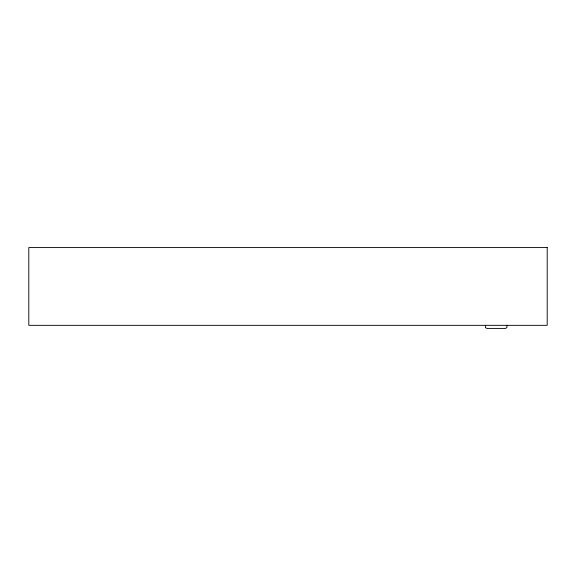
<?xml version="1.0" encoding="UTF-8"?>
<svg xmlns="http://www.w3.org/2000/svg" width="576" height="576" viewBox="0 0 576 576"><rect width="100%" height="100%" fill="white"/><g stroke="black" fill="none" stroke-linecap="round" stroke-linejoin="round"><path stroke-width="0.86" d="M485.359 325.303L485.446 327.593L486.821 328.406L505.663 328.414L506.916 327.42L506.923 325.325M547.2 247.579L28.8 247.579L28.8 325.339L547.2 325.339L547.2 247.579"/></g></svg>
